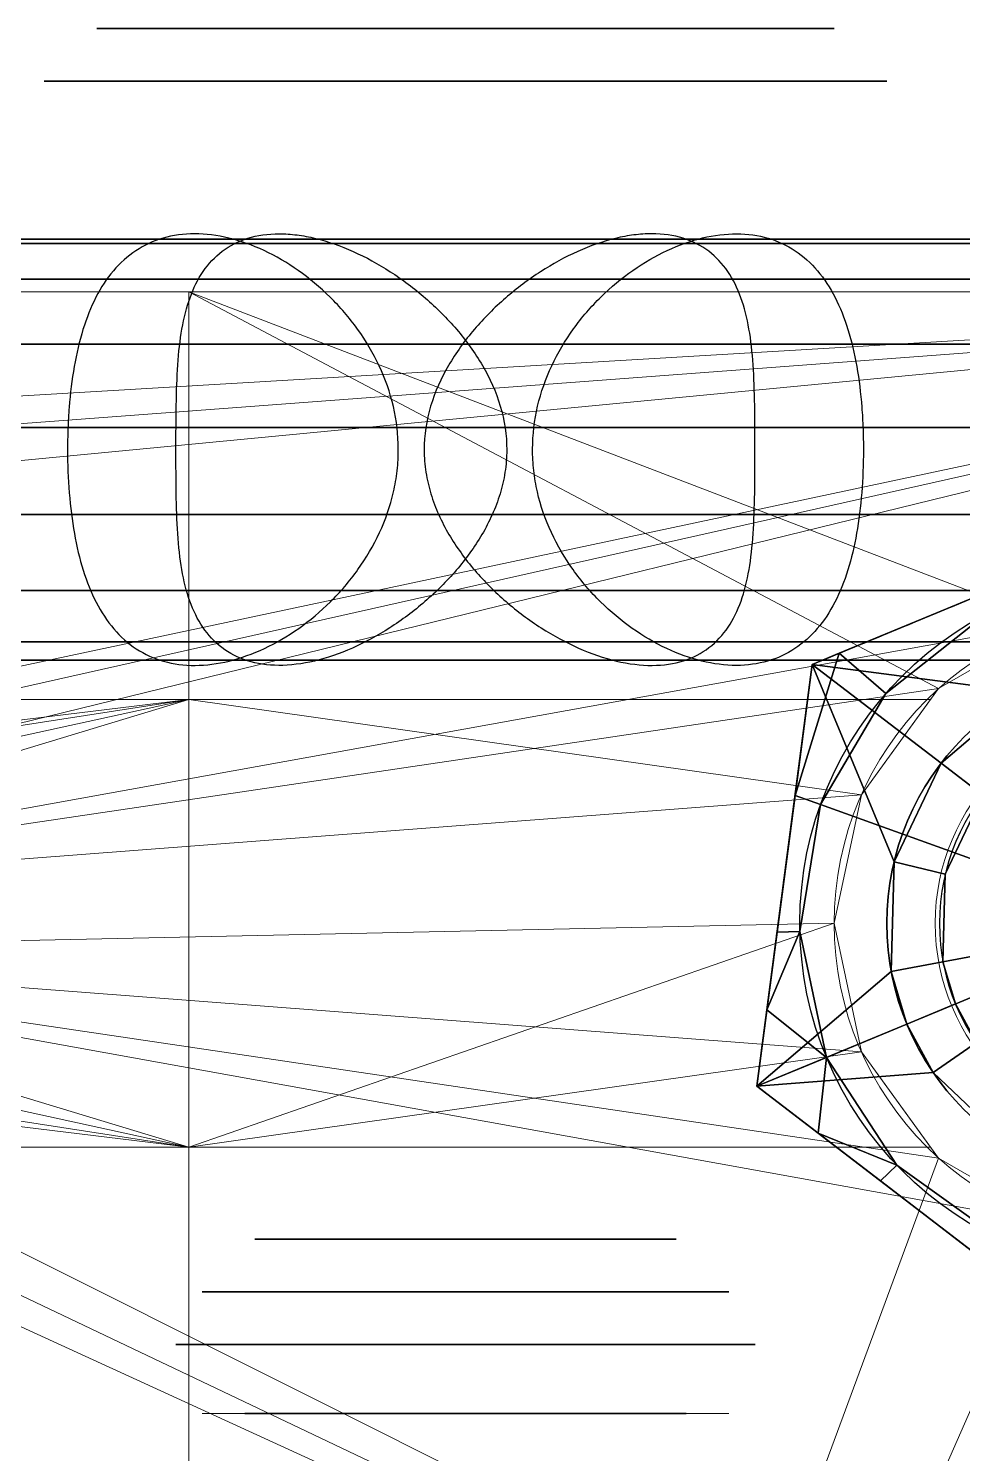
# Model space of a CAD drawing. Header units: millimetres. Extents: x -193 to 143, y -35 to 118.
# Drawn here: x 96.7 to 114.44, y 87.93 to 115 of the extents above; entities that cross this region are included whole.
import ezdxf
from ezdxf.lldxf.tags import DXFTag

# ---------------------------------------------------------------- set-up
doc = ezdxf.new("R2010")
doc.units = ezdxf.units.MM
doc.layers.add('1', color=7, linetype='Continuous', true_color=0xffffff)
tags = doc.linetypes.add('DASHED', pattern=[25.72, 12.86, -12.86]).pattern_tags.tags
tags[6:7] = [DXFTag(74, 4), DXFTag(75, 0), DXFTag(340, '0'), DXFTag(46, 0.0), DXFTag(50, 0.0), DXFTag(44, 0.0), DXFTag(45, 0.0)]
tags[4:5] = [DXFTag(74, 4), DXFTag(75, 0), DXFTag(340, '0'), DXFTag(46, 0.0), DXFTag(50, 0.0), DXFTag(44, 0.0), DXFTag(45, 0.0)]

# ---------------------------------------------------------------- blocks, each defined once
blk = doc.blocks.new('UG_SURFACE_001')
at = {"layer": '1', "color": 30, "linetype": 'Continuous', "lineweight": 18}
for points in [[(0, 109.999999, 12), (129.999995, 109.999999, 12), (99.749997, 109.999999), (64.999998, 109.999999)], [(12.62717, 103.96713, 12), (15, 103.196152, 12), (129.999995, 109.999999, 12), (0, 109.999999, 12)], [(129.999995, 109.999999, 12), (15, 103.196152, 12), (16.854102, 101.526715, 12)], [(16.854102, 101.526715, 12), (17.868886, 99.24747, 12), (129.999995, 109.999999, 12)], [(84.227458, 100.377642, 12), (85.261323, 100.486308, 12), (129.999995, 109.999999, 12), (17.868886, 99.24747, 12)], [(64.999998, 109.999999), (99.749997, 109.999999), (99.749997, 102.250002), (64.999998, 102.250002)], [(129.999995, 109.999999, 12), (85.261323, 100.486308, 12), (86.25, 100.165062, 12)], [(129.999995, 109.999999, 12), (86.25, 100.165062, 12), (87.022543, 99.469461, 12)], [(129.999995, 109.999999, 12), (87.022543, 99.469461, 12), (87.445371, 98.51978, 12), (116.145901, 103.706338, 12)], [(99.749997, 109.999999), (116.145901, 103.706338), (113.985218, 102.458872)], [(118.627168, 103.96713), (116.145901, 103.706338), (99.749997, 109.999999), (127.000004, 109.999999)], [(113.985218, 102.458872), (113.833465, 102.250002), (99.749997, 102.250002), (99.749997, 109.999999)], [(129.999995, 109.999999, 12), (127.000004, 109.999999), (99.749997, 109.999999)], [(113.985218, 102.458872, 12), (116.145901, 103.706338, 12), (87.445371, 98.51978, 12)], [(116.145901, 103.706338), (116.145901, 103.706338, 12), (113.985218, 102.458872, 12), (113.985218, 102.458872)], [(87.445371, 98.51978, 12), (112.518728, 100.44042, 12), (113.985218, 102.458872, 12)], [(113.985218, 102.458872, 12), (112.518728, 100.44042, 12), (112.518728, 100.44042), (113.833465, 102.250002)], [(113.833465, 102.250002), (113.985218, 102.458872), (113.985218, 102.458872, 12)], [(64.999998, 102.250002), (99.749997, 102.250002), (85.261323, 100.486308), (84.227458, 100.377642)], [(86.25, 100.165062), (85.261323, 100.486308), (99.749997, 102.250002)], [(87.022543, 99.469461), (86.25, 100.165062), (99.749997, 102.250002)], [(87.445371, 98.51978), (87.022543, 99.469461), (99.749997, 102.250002)], [(99.749997, 102.250002), (99.749997, 93.75), (87.445371, 97.480223), (87.445371, 98.51978)], [(99.749997, 102.250002), (113.833465, 102.250002), (112.518728, 100.44042)], [(112.518728, 100.44042), (112.000003, 97.999997), (99.749997, 93.75), (99.749997, 102.250002)], [(87.445371, 98.51978, 12), (87.445371, 97.480223, 12), (112.000003, 97.999997, 12), (112.518728, 100.44042, 12)], [(112.518728, 100.44042), (112.518728, 100.44042, 12), (112.000003, 97.999997, 12), (112.000003, 97.999997)], [(112.518728, 95.559582, 12), (112.000003, 97.999997, 12), (87.445371, 97.480223, 12)], [(99.749997, 93.75), (112.000003, 97.999997), (112.518728, 95.559582)], [(112.000003, 97.999997), (112.000003, 97.999997, 12), (112.518728, 95.559582, 12), (112.518728, 95.559582)], [(87.022543, 96.530534), (87.445371, 97.480223), (99.749997, 93.75)], [(116.145901, 92.293657, 12), (87.445371, 97.480223, 12), (87.022543, 96.530534, 12), (129.999995, 75.000003, 12)], [(87.445371, 97.480223, 12), (113.985218, 93.54113, 12), (112.518728, 95.559582, 12)], [(87.445371, 97.480223, 12), (116.145901, 92.293657, 12), (113.985218, 93.54113, 12)], [(99.749997, 93.75), (86.25, 95.834933), (87.022543, 96.530534)], [(87.022543, 96.530534, 12), (86.25, 95.834933, 12), (129.999995, 75.000003, 12)], [(85.261323, 95.513694, 12), (84.227458, 95.622361, 12), (0, 75.000003, 12), (129.999995, 75.000003, 12)], [(99.749997, 93.75), (64.999998, 93.75), (84.227458, 95.622361), (85.261323, 95.513694)], [(85.261323, 95.513694), (86.25, 95.834933), (99.749997, 93.75)], [(129.999995, 75.000003, 12), (86.25, 95.834933, 12), (85.261323, 95.513694, 12)], [(112.518728, 95.559582), (113.833465, 93.75), (99.749997, 93.75)], [(113.833465, 93.75), (112.518728, 95.559582), (112.518728, 95.559582, 12), (113.985218, 93.54113, 12)], [(64.999998, 93.75), (99.749997, 93.75), (99.749997, 55), (64.999998, 55)], [(99.749997, 55), (99.749997, 93.75), (113.833465, 93.75), (113.985218, 93.54113)], [(113.985218, 93.54113, 12), (113.985218, 93.54113), (113.833465, 93.75)], [(99.749997, 55), (113.985218, 93.54113), (116.145901, 92.293657)], [(113.985218, 93.54113), (113.985218, 93.54113, 12), (116.145901, 92.293657, 12), (116.145901, 92.293657)], [(116.145901, 92.293657), (118.627168, 92.032872), (127.000004, 55), (99.749997, 55)]]:
    blk.add_3dface(points, dxfattribs=at)
blk = doc.blocks.new('stoika_KR1_BODY')
at = {"layer": '1', "color": 30, "linetype": 'Continuous', "lineweight": 18}
for p, q in [((0, 110, 12), (130, 110, 12)), ((130, 110), (0, 110))]:
    blk.add_line(p, q, dxfattribs=at)
at = {"layer": '1', "color": 30, "linetype": 'Continuous', "lineweight": 18, "extrusion": (0, 0, -1)}
for centre in [(-118, 98, -12), (-118, 98)]:
    blk.add_circle(centre, 6, dxfattribs=at)
at = {"layer": '1', "color": 30, "linetype": 'Continuous', "lineweight": 18}
blk.add_blockref('UG_SURFACE_001', (0, 0), dxfattribs=at)
blk = doc.blocks.new('UG_SURFACE_006')
at = {"layer": '1', "color": 30, "linetype": 'Continuous', "lineweight": 18}
for points in [[(99.749997, 109.999999, 12), (64.999998, 109.999999, 12), (64.999998, 102.250002, 12), (99.749997, 102.250002, 12)], [(64.999998, 109.999999), (99.749997, 109.999999), (99.749997, 102.250002), (64.999998, 102.250002)], [(99.749997, 109.999999), (64.999998, 109.999999), (64.999998, 109.999999, 12), (99.749997, 109.999999, 12)], [(129.999995, 109.999999, 12), (99.749997, 109.999999, 12), (116.145901, 103.706338, 12), (118.627168, 103.96713, 12)], [(99.749997, 109.999999, 12), (99.749997, 102.250002, 12), (113.833465, 102.250002, 12), (113.985218, 102.458872, 12)], [(113.985218, 102.458872, 12), (116.145901, 103.706338, 12), (99.749997, 109.999999, 12)], [(99.749997, 109.999999), (116.145901, 103.706338), (113.985218, 102.458872)], [(118.627168, 103.96713), (116.145901, 103.706338), (99.749997, 109.999999), (127.000004, 109.999999)], [(113.985218, 102.458872), (113.833465, 102.250002), (99.749997, 102.250002), (99.749997, 109.999999)], [(127.000004, 109.999999), (99.749997, 109.999999), (99.749997, 109.999999, 12), (129.999995, 109.999999, 12)], [(116.145901, 103.706338), (116.145901, 103.706338, 12), (113.985218, 102.458872, 12), (113.985218, 102.458872)], [(113.833465, 102.250002), (113.985218, 102.458872), (113.985218, 102.458872, 12), (113.833465, 102.250002, 12)], [(84.227458, 100.377642, 12), (85.261323, 100.486308, 12), (99.749997, 102.250002, 12), (64.999998, 102.250002, 12)], [(64.999998, 102.250002), (99.749997, 102.250002), (85.261323, 100.486308), (84.227458, 100.377642)], [(99.749997, 102.250002, 12), (85.261323, 100.486308, 12), (86.25, 100.165062, 12)], [(86.25, 100.165062), (85.261323, 100.486308), (99.749997, 102.250002)], [(99.749997, 102.250002, 12), (86.25, 100.165062, 12), (87.022543, 99.469461, 12)], [(87.022543, 99.469461), (86.25, 100.165062), (99.749997, 102.250002)], [(87.022543, 99.469461, 12), (87.445371, 98.51978, 12), (99.749997, 102.250002, 12)], [(87.445371, 98.51978), (87.022543, 99.469461), (99.749997, 102.250002)], [(99.749997, 93.75, 12), (99.749997, 102.250002, 12), (87.445371, 98.51978, 12), (87.445371, 97.480223, 12)], [(99.749997, 102.250002), (99.749997, 93.75), (87.445371, 97.480223), (87.445371, 98.51978)], [(99.749997, 102.250002, 12), (99.749997, 93.75, 12), (112.000003, 97.999997, 12), (112.518728, 100.44042, 12)], [(112.518728, 100.44042, 12), (113.833465, 102.250002, 12), (99.749997, 102.250002, 12)], [(99.749997, 102.250002), (113.833465, 102.250002), (112.518728, 100.44042)], [(112.518728, 100.44042), (112.000003, 97.999997), (99.749997, 93.75), (99.749997, 102.250002)], [(113.833465, 102.250002, 12), (112.518728, 100.44042, 12), (112.518728, 100.44042), (113.833465, 102.250002)], [(112.518728, 100.44042), (112.518728, 100.44042, 12), (112.000003, 97.999997, 12), (112.000003, 97.999997)], [(112.518728, 95.559582, 12), (112.000003, 97.999997, 12), (99.749997, 93.75, 12)], [(99.749997, 93.75), (112.000003, 97.999997), (112.518728, 95.559582)], [(112.000003, 97.999997), (112.000003, 97.999997, 12), (112.518728, 95.559582, 12), (112.518728, 95.559582)], [(99.749997, 93.75, 12), (87.445371, 97.480223, 12), (87.022543, 96.530534, 12)], [(87.022543, 96.530534), (87.445371, 97.480223), (99.749997, 93.75)], [(87.022543, 96.530534, 12), (86.25, 95.834933, 12), (99.749997, 93.75, 12)], [(99.749997, 93.75), (86.25, 95.834933), (87.022543, 96.530534)], [(85.261323, 95.513694, 12), (84.227458, 95.622361, 12), (64.999998, 93.75, 12), (99.749997, 93.75, 12)], [(99.749997, 93.75), (64.999998, 93.75), (84.227458, 95.622361), (85.261323, 95.513694)], [(99.749997, 93.75, 12), (86.25, 95.834933, 12), (85.261323, 95.513694, 12)], [(85.261323, 95.513694), (86.25, 95.834933), (99.749997, 93.75)], [(99.749997, 93.75, 12), (113.833465, 93.75, 12), (112.518728, 95.559582, 12)], [(112.518728, 95.559582), (113.833465, 93.75), (99.749997, 93.75)], [(113.833465, 93.75), (112.518728, 95.559582), (112.518728, 95.559582, 12), (113.833465, 93.75, 12)], [(99.749997, 93.75, 12), (64.999998, 93.75, 12), (64.999998, 55, 12), (99.749997, 55, 12)], [(64.999998, 93.75), (99.749997, 93.75), (99.749997, 55), (64.999998, 55)], [(113.985218, 93.54113, 12), (113.833465, 93.75, 12), (99.749997, 93.75, 12), (99.749997, 55, 12)], [(99.749997, 55), (99.749997, 93.75), (113.833465, 93.75), (113.985218, 93.54113)], [(113.833465, 93.75, 12), (113.985218, 93.54113, 12), (113.985218, 93.54113), (113.833465, 93.75)], [(116.145901, 92.293657, 12), (113.985218, 93.54113, 12), (99.749997, 55, 12)], [(99.749997, 55), (113.985218, 93.54113), (116.145901, 92.293657)], [(113.985218, 93.54113), (113.985218, 93.54113, 12), (116.145901, 92.293657, 12), (116.145901, 92.293657)], [(99.749997, 55, 12), (129.999995, 55, 12), (118.627168, 92.032872, 12), (116.145901, 92.293657, 12)], [(116.145901, 92.293657), (118.627168, 92.032872), (127.000004, 55), (99.749997, 55)]]:
    blk.add_3dface(points, dxfattribs=at)
blk = doc.blocks.new('plohadka_pod_stoiku_KR1')
at = {"layer": '1', "color": 30, "linetype": 'Continuous', "lineweight": 18}
for p, q in [((130, 110), (0, 110)), ((0, 110, 12), (130, 110, 12))]:
    blk.add_line(p, q, dxfattribs=at)
at = {"layer": '1', "color": 30, "linetype": 'Continuous', "lineweight": 18, "extrusion": (0, 0, -1)}
for centre in [(-118, 98, -12), (-118, 98)]:
    blk.add_circle(centre, 6, dxfattribs=at)
at = {"layer": '1', "color": 30, "linetype": 'Continuous', "lineweight": 18}
blk.add_blockref('UG_SURFACE_006', (0, 0), dxfattribs=at)
blk = doc.blocks.new('UG_SURFACE_008')
at = {"layer": '1', "color": 161, "linetype": 'Continuous', "lineweight": 25}
for points in [[(-1.236068, 3.804226, 32.000002), (-2.676522, 2.972579, 32.000002), (-1.672826, 1.857862, 32.000002), (-0.772542, 2.377641, 32.000002)], [(-2.676522, 2.972579, -32.000002), (-2.676522, 2.972579, 32.000002), (-1.236068, 3.804226, 32.000002), (-1.236068, 3.804226, -32.000002)], [(-0.772542, 2.377641, -32.000002), (-1.672826, 1.857862, -32.000002), (-2.676522, 2.972579, -32.000002), (-1.236068, 3.804226, -32.000002)], [(-0.772542, 2.377641, 32.000002), (0.261321, 2.486305, 32.000002), (0.418114, 3.978088, 32.000002), (-1.236068, 3.804226, 32.000002)], [(-1.236068, 3.804226, -32.000002), (-1.236068, 3.804226, 32.000002), (0.418114, 3.978088, 32.000002), (0.418114, 3.978088, -32.000002)], [(-1.236068, 3.804226, -32.000002), (0.418114, 3.978088, -32.000002), (0.261321, 2.486305, -32.000002), (-0.772542, 2.377641, -32.000002)], [(2, 3.464102, 32.000002), (0.418114, 3.978088, 32.000002), (0.261321, 2.486305, 32.000002), (1.25, 2.165064, 32.000002)], [(1.25, 2.165064, -32.000002), (0.261321, 2.486305, -32.000002), (0.418114, 3.978088, -32.000002), (2, 3.464102, -32.000002)], [(0.418114, 3.978088, -32.000002), (0.418114, 3.978088, 32.000002), (2, 3.464102, 32.000002), (2, 3.464102, -32.000002)], [(1.25, 2.165064, 32.000002), (2.022543, 1.469463, 32.000002), (3.236068, 2.351141, 32.000002), (2, 3.464102, 32.000002)], [(2, 3.464102, -32.000002), (3.236068, 2.351141, -32.000002), (2.022543, 1.469463, -32.000002), (1.25, 2.165064, -32.000002)], [(2, 3.464102, -32.000002), (2, 3.464102, 32.000002), (3.236068, 2.351141, 32.000002), (3.236068, 2.351141, -32.000002)], [(-2.283864, 1.016842, 32.000002), (-1.672826, 1.857862, 32.000002), (-2.676522, 2.972579, 32.000002), (-3.654182, 1.626947, 32.000002)], [(-3.654182, 1.626947, -32.000002), (-3.654182, 1.626947, 32.000002), (-2.676522, 2.972579, 32.000002), (-2.676522, 2.972579, -32.000002)], [(-3.654182, 1.626947, -32.000002), (-2.676522, 2.972579, -32.000002), (-1.672826, 1.857862, -32.000002), (-2.283864, 1.016842, -32.000002)], [(1.25, 2.165064, 39.999999), (0.261321, 2.486305, 39.999999), (-0.772542, 2.377641, 39.999999), (0, 0, 39.999999)], [(-0.772542, 2.377641, 32.000002), (-0.772542, 2.377641, 39.999999), (0.261321, 2.486305, 39.999999), (0.261321, 2.486305, 32.000002)], [(-0.772542, 2.377641, -39.999999), (-0.772542, 2.377641, -32.000002), (0.261321, 2.486305, -32.000002), (0.261321, 2.486305, -39.999999)], [(-0.772542, 2.377641, -39.999999), (0.261321, 2.486305, -39.999999), (1.25, 2.165064, -39.999999), (0, 0, -39.999999)], [(0.261321, 2.486305, 32.000002), (0.261321, 2.486305, 39.999999), (1.25, 2.165064, 39.999999), (1.25, 2.165064, 32.000002)], [(0.261321, 2.486305, -39.999999), (0.261321, 2.486305, -32.000002), (1.25, 2.165064, -32.000002), (1.25, 2.165064, -39.999999)], [(-0.772542, 2.377641, 39.999999), (-1.672826, 1.857862, 39.999999), (-2.283864, 1.016842, 39.999999), (0, 0, 39.999999)], [(-2.283864, 1.016842, -39.999999), (-1.672826, 1.857862, -39.999999), (-0.772542, 2.377641, -39.999999), (0, 0, -39.999999)], [(-1.672826, 1.857862, 32.000002), (-1.672826, 1.857862, 39.999999), (-0.772542, 2.377641, 39.999999), (-0.772542, 2.377641, 32.000002)], [(-1.672826, 1.857862, -39.999999), (-1.672826, 1.857862, -32.000002), (-0.772542, 2.377641, -32.000002), (-0.772542, 2.377641, -39.999999)], [(3.91259, 0.831647, 32.000002), (3.236068, 2.351141, 32.000002), (2.022543, 1.469463, 32.000002), (2.445369, 0.519779, 32.000002)], [(2.445369, 0.519779, -32.000002), (2.022543, 1.469463, -32.000002), (3.236068, 2.351141, -32.000002), (3.91259, 0.831647, -32.000002)], [(3.236068, 2.351141, -32.000002), (3.236068, 2.351141, 32.000002), (3.91259, 0.831647, 32.000002), (3.91259, 0.831647, -32.000002)], [(0, 0, 39.999999), (2.445369, 0.519779, 39.999999), (2.022543, 1.469463, 39.999999), (1.25, 2.165064, 39.999999)], [(1.25, 2.165064, -39.999999), (2.022543, 1.469463, -39.999999), (2.445369, 0.519779, -39.999999), (0, 0, -39.999999)], [(1.25, 2.165064, 32.000002), (1.25, 2.165064, 39.999999), (2.022543, 1.469463, 39.999999), (2.022543, 1.469463, 32.000002)], [(1.25, 2.165064, -39.999999), (1.25, 2.165064, -32.000002), (2.022543, 1.469463, -32.000002), (2.022543, 1.469463, -39.999999)], [(-3.654182, 1.626947, 32.000002), (-4, 0, 32.000002), (-2.5, 0, 32.000002), (-2.283864, 1.016842, 32.000002)], [(-4, 0, -32.000002), (-4, 0, 32.000002), (-3.654182, 1.626947, 32.000002), (-3.654182, 1.626947, -32.000002)], [(-2.283864, 1.016842, -32.000002), (-2.5, 0, -32.000002), (-4, 0, -32.000002), (-3.654182, 1.626947, -32.000002)], [(-2.283864, 1.016842, 32.000002), (-2.283864, 1.016842, 39.999999), (-1.672826, 1.857862, 39.999999), (-1.672826, 1.857862, 32.000002)], [(-2.283864, 1.016842, -39.999999), (-2.283864, 1.016842, -32.000002), (-1.672826, 1.857862, -32.000002), (-1.672826, 1.857862, -39.999999)], [(2.022543, 1.469463, 32.000002), (2.022543, 1.469463, 39.999999), (2.445369, 0.519779, 39.999999), (2.445369, 0.519779, 32.000002)], [(2.022543, 1.469463, -39.999999), (2.022543, 1.469463, -32.000002), (2.445369, 0.519779, -32.000002), (2.445369, 0.519779, -39.999999)], [(-2.283864, 1.016842, 39.999999), (-2.5, 0, 39.999999), (-2.283864, -1.016842, 39.999999), (0, 0, 39.999999)], [(-2.5, 0, 32.000002), (-2.5, 0, 39.999999), (-2.283864, 1.016842, 39.999999), (-2.283864, 1.016842, 32.000002)], [(-2.5, 0, -39.999999), (-2.5, 0, -32.000002), (-2.283864, 1.016842, -32.000002), (-2.283864, 1.016842, -39.999999)], [(-2.283864, -1.016842, -39.999999), (-2.5, 0, -39.999999), (-2.283864, 1.016842, -39.999999), (0, 0, -39.999999)], [(2.445369, 0.519779, 32.000002), (2.5, 0, 32.000002), (4, 0, 32.000002), (3.91259, 0.831647, 32.000002)], [(2.5, 0, -32.000002), (2.445369, 0.519779, -32.000002), (3.91259, 0.831647, -32.000002), (4, 0, -32.000002)], [(4, 0, -32.000002), (3.91259, 0.831647, -32.000002), (3.91259, 0.831647, 32.000002), (4, 0, 32.000002)], [(2.445369, -0.519779, 39.999999), (2.5, 0, 39.999999), (2.445369, 0.519779, 39.999999), (0, 0, 39.999999)], [(2.445369, 0.519779, -39.999999), (2.5, 0, -39.999999), (2.445369, -0.519779, -39.999999), (0, 0, -39.999999)], [(2.5, 0, 32.000002), (2.445369, 0.519779, 32.000002), (2.445369, 0.519779, 39.999999), (2.5, 0, 39.999999)], [(2.5, 0, -39.999999), (2.445369, 0.519779, -39.999999), (2.445369, 0.519779, -32.000002), (2.5, 0, -32.000002)], [(-4, 0, 32.000002), (-3.654182, -1.626947, 32.000002), (-2.283864, -1.016842, 32.000002), (-2.5, 0, 32.000002)], [(-3.654182, -1.626947, -32.000002), (-3.654182, -1.626947, 32.000002), (-4, 0, 32.000002), (-4, 0, -32.000002)], [(-3.654182, -1.626947, -32.000002), (-4, 0, -32.000002), (-2.5, 0, -32.000002), (-2.283864, -1.016842, -32.000002)], [(-2.283864, -1.016842, 32.000002), (-2.283864, -1.016842, 39.999999), (-2.5, 0, 39.999999), (-2.5, 0, 32.000002)], [(-2.283864, -1.016842, -39.999999), (-2.283864, -1.016842, -32.000002), (-2.5, 0, -32.000002), (-2.5, 0, -39.999999)], [(-2.283864, -1.016842, 39.999999), (-1.672826, -1.857862, 39.999999), (-0.772542, -2.377641, 39.999999), (0, 0, 39.999999)], [(-0.772542, -2.377641, -39.999999), (-1.672826, -1.857862, -39.999999), (-2.283864, -1.016842, -39.999999), (0, 0, -39.999999)], [(-0.772542, -2.377641, 39.999999), (0.261321, -2.486305, 39.999999), (1.25, -2.165064, 39.999999), (0, 0, 39.999999)], [(1.25, -2.165064, -39.999999), (0.261321, -2.486305, -39.999999), (-0.772542, -2.377641, -39.999999), (0, 0, -39.999999)], [(1.25, -2.165064, 39.999999), (2.022543, -1.469463, 39.999999), (2.445369, -0.519779, 39.999999), (0, 0, 39.999999)], [(0, 0, -39.999999), (2.445369, -0.519779, -39.999999), (2.022543, -1.469463, -39.999999), (1.25, -2.165064, -39.999999)], [(2.5, 0, 39.999999), (2.445369, -0.519779, 39.999999), (2.445369, -0.519779, 32.000002), (2.5, 0, 32.000002)], [(3.91259, -0.831647, 32.000002), (4, 0, 32.000002), (2.5, 0, 32.000002), (2.445369, -0.519779, 32.000002)], [(4, 0, -32.000002), (3.91259, -0.831647, -32.000002), (2.445369, -0.519779, -32.000002), (2.5, 0, -32.000002)], [(2.5, 0, -32.000002), (2.445369, -0.519779, -32.000002), (2.445369, -0.519779, -39.999999), (2.5, 0, -39.999999)], [(4, 0, 32.000002), (3.91259, -0.831647, 32.000002), (3.91259, -0.831647, -32.000002), (4, 0, -32.000002)], [(2.445369, -0.519779, 32.000002), (2.445369, -0.519779, 39.999999), (2.022543, -1.469463, 39.999999), (2.022543, -1.469463, 32.000002)], [(2.445369, -0.519779, 32.000002), (2.022543, -1.469463, 32.000002), (3.236068, -2.351141, 32.000002), (3.91259, -0.831647, 32.000002)], [(3.91259, -0.831647, -32.000002), (3.236068, -2.351141, -32.000002), (2.022543, -1.469463, -32.000002), (2.445369, -0.519779, -32.000002)], [(2.445369, -0.519779, -39.999999), (2.445369, -0.519779, -32.000002), (2.022543, -1.469463, -32.000002), (2.022543, -1.469463, -39.999999)], [(-1.672826, -1.857862, 32.000002), (-2.283864, -1.016842, 32.000002), (-3.654182, -1.626947, 32.000002), (-2.676522, -2.972579, 32.000002)], [(-2.676522, -2.972579, -32.000002), (-3.654182, -1.626947, -32.000002), (-2.283864, -1.016842, -32.000002), (-1.672826, -1.857862, -32.000002)], [(-1.672826, -1.857862, 32.000002), (-1.672826, -1.857862, 39.999999), (-2.283864, -1.016842, 39.999999), (-2.283864, -1.016842, 32.000002)], [(-1.672826, -1.857862, -39.999999), (-1.672826, -1.857862, -32.000002), (-2.283864, -1.016842, -32.000002), (-2.283864, -1.016842, -39.999999)], [(3.91259, -0.831647, -32.000002), (3.91259, -0.831647, 32.000002), (3.236068, -2.351141, 32.000002), (3.236068, -2.351141, -32.000002)], [(2.022543, -1.469463, 32.000002), (2.022543, -1.469463, 39.999999), (1.25, -2.165064, 39.999999), (1.25, -2.165064, 32.000002)], [(2, -3.464102, 32.000002), (3.236068, -2.351141, 32.000002), (2.022543, -1.469463, 32.000002), (1.25, -2.165064, 32.000002)], [(1.25, -2.165064, -32.000002), (2.022543, -1.469463, -32.000002), (3.236068, -2.351141, -32.000002), (2, -3.464102, -32.000002)], [(2.022543, -1.469463, -39.999999), (2.022543, -1.469463, -32.000002), (1.25, -2.165064, -32.000002), (1.25, -2.165064, -39.999999)], [(-2.676522, -2.972579, -32.000002), (-2.676522, -2.972579, 32.000002), (-3.654182, -1.626947, 32.000002), (-3.654182, -1.626947, -32.000002)], [(-0.772542, -2.377641, 32.000002), (-1.672826, -1.857862, 32.000002), (-2.676522, -2.972579, 32.000002), (-1.236068, -3.804226, 32.000002)], [(-1.236068, -3.804226, -32.000002), (-2.676522, -2.972579, -32.000002), (-1.672826, -1.857862, -32.000002), (-0.772542, -2.377641, -32.000002)], [(-0.772542, -2.377641, 32.000002), (-0.772542, -2.377641, 39.999999), (-1.672826, -1.857862, 39.999999), (-1.672826, -1.857862, 32.000002)], [(-0.772542, -2.377641, -39.999999), (-0.772542, -2.377641, -32.000002), (-1.672826, -1.857862, -32.000002), (-1.672826, -1.857862, -39.999999)], [(1.25, -2.165064, 32.000002), (1.25, -2.165064, 39.999999), (0.261321, -2.486305, 39.999999), (0.261321, -2.486305, 32.000002)], [(1.25, -2.165064, 32.000002), (0.261321, -2.486305, 32.000002), (0.418114, -3.978088, 32.000002), (2, -3.464102, 32.000002)], [(2, -3.464102, -32.000002), (0.418114, -3.978088, -32.000002), (0.261321, -2.486305, -32.000002), (1.25, -2.165064, -32.000002)], [(1.25, -2.165064, -39.999999), (1.25, -2.165064, -32.000002), (0.261321, -2.486305, -32.000002), (0.261321, -2.486305, -39.999999)], [(-1.236068, -3.804226, 32.000002), (0.418114, -3.978088, 32.000002), (0.261321, -2.486305, 32.000002), (-0.772542, -2.377641, 32.000002)], [(-0.772542, -2.377641, -32.000002), (0.261321, -2.486305, -32.000002), (0.418114, -3.978088, -32.000002), (-1.236068, -3.804226, -32.000002)], [(0.261321, -2.486305, 32.000002), (0.261321, -2.486305, 39.999999), (-0.772542, -2.377641, 39.999999), (-0.772542, -2.377641, 32.000002)], [(0.261321, -2.486305, -39.999999), (0.261321, -2.486305, -32.000002), (-0.772542, -2.377641, -32.000002), (-0.772542, -2.377641, -39.999999)], [(3.236068, -2.351141, -32.000002), (3.236068, -2.351141, 32.000002), (2, -3.464102, 32.000002), (2, -3.464102, -32.000002)], [(-1.236068, -3.804226, -32.000002), (-1.236068, -3.804226, 32.000002), (-2.676522, -2.972579, 32.000002), (-2.676522, -2.972579, -32.000002)], [(2, -3.464102, -32.000002), (2, -3.464102, 32.000002), (0.418114, -3.978088, 32.000002), (0.418114, -3.978088, -32.000002)], [(0.418114, -3.978088, -32.000002), (0.418114, -3.978088, 32.000002), (-1.236068, -3.804226, 32.000002), (-1.236068, -3.804226, -32.000002)]]:
    blk.add_3dface(points, dxfattribs=at)
blk = doc.blocks.new('1060-0319_001_BODY')
at = {"layer": '1', "color": 161, "linetype": 'Continuous', "lineweight": 25}
for centre, radius in [((0, 0, -32), 4), ((0, 0, 32), 4), ((0, 0, 40), 2.5), ((0, 0, 32), 2.5), ((0, 0, -32), 2.5), ((0, 0, -40), 2.5)]:
    blk.add_circle(centre, radius, dxfattribs=at)
blk.add_blockref('UG_SURFACE_008', (0, 0), dxfattribs=at)
blk = doc.blocks.new('1059-0319_BODY')
at = {"layer": '1', "color": 4, "linetype": 'Continuous', "lineweight": 13}
blk.add_blockref('1060-0319_001_BODY', (0, 0), dxfattribs=at)
blk.add_blockref('1060-0319_001_BODY', (0, 0), dxfattribs=at)
blk.add_blockref('1060-0319_001_BODY', (0, 0), dxfattribs=at)
blk.add_blockref('1060-0319_001_BODY', (0, 0), dxfattribs=at)
blk = doc.blocks.new('3025-03')
at = {"layer": '1', "color": 15, "linetype": 'Continuous', "lineweight": 25, "extrusion": (0, 0, -1)}
for centre, radius in [((0, 0, -39), 8), ((0, 0, -15), 5.5), ((0, 0, -40), 5.5), ((0, 0, -13.688), 4.188)]:
    blk.add_circle(centre, radius, dxfattribs=at)
at = {"layer": '1', "color": 15, "linetype": 'Continuous', "lineweight": 25}
blk.add_circle((0, 0, 40), 7, dxfattribs=at)
at = {"layer": '1', "color": 4, "linetype": 'DASHED', "lineweight": 13}
blk.add_circle((0, 0, 13.688), 5, dxfattribs=at)
at = {"layer": '1', "color": 15, "linetype": 'Continuous', "lineweight": 25}
for points, knots in [([(-8, 0, 36.1), (-8, 0.276, 36.1), (-7.986, 0.546, 36.072), (-7.932, 1.077, 35.965), (-7.891, 1.34, 35.884), (-7.791, 1.835, 35.676), (-7.731, 2.068, 35.55), (-7.599, 2.51, 35.253), (-7.528, 2.715, 35.083), (-7.384, 3.086, 34.712), (-7.31, 3.255, 34.507), (-7.171, 3.551, 34.067), (-7.106, 3.676, 33.835), (-6.996, 3.882, 33.345), (-6.949, 3.964, 33.083), (-6.887, 4.072, 32.552), (-6.87, 4.099, 32.283), (-6.869, 4.1, 31.874), (-6.873, 4.094, 31.736), (-6.889, 4.067, 31.463), (-6.901, 4.047, 31.328), (-6.947, 3.967, 30.93), (-6.993, 3.888, 30.67), (-7.104, 3.681, 30.174), (-7.169, 3.555, 29.941), (-7.307, 3.261, 29.5), (-7.381, 3.091, 29.294), (-7.526, 2.721, 28.922), (-7.597, 2.518, 28.754), (-7.73, 2.075, 28.454), (-7.789, 1.841, 28.327), (-7.889, 1.35, 28.12), (-7.93, 1.09, 28.038), (-7.985, 0.555, 27.929), (-8, 0.285, 27.901), (-8, -0.26, 27.899), (-7.986, -0.537, 27.926), (-7.933, -1.07, 28.033), (-7.893, -1.328, 28.111), (-7.792, -1.829, 28.32), (-7.733, -2.063, 28.447), (-7.602, -2.503, 28.742), (-7.529, -2.711, 28.913), (-7.385, -3.083, 29.285), (-7.312, -3.25, 29.487), (-7.173, -3.547, 29.926), (-7.107, -3.675, 30.163), (-6.996, -3.881, 30.653), (-6.951, -3.961, 30.908), (-6.887, -4.071, 31.445), (-6.87, -4.099, 31.717), (-6.869, -4.1, 32.125), (-6.873, -4.094, 32.261), (-6.889, -4.067, 32.533), (-6.901, -4.047, 32.67), (-6.947, -3.967, 33.071), (-6.993, -3.888, 33.328), (-7.104, -3.681, 33.825), (-7.169, -3.554, 34.061), (-7.307, -3.26, 34.5), (-7.382, -3.091, 34.707), (-7.527, -2.718, 35.081), (-7.598, -2.515, 35.249), (-7.729, -2.076, 35.545), (-7.79, -1.837, 35.675), (-7.89, -1.344, 35.883), (-7.93, -1.087, 35.963), (-7.985, -0.553, 36.072), (-8, -0.276, 36.1), (-8, 0, 36.1)], [0, 0, 0, 0, 0.03125, 0.03125, 0.0625, 0.0625, 0.09375, 0.09375, 0.125, 0.125, 0.15625, 0.15625, 0.1875, 0.1875, 0.21875, 0.21875, 0.25, 0.25, 0.265625, 0.265625, 0.28125, 0.28125, 0.3125, 0.3125, 0.34375, 0.34375, 0.375, 0.375, 0.40625, 0.40625, 0.4375, 0.4375, 0.46875, 0.46875, 0.5, 0.5, 0.53125, 0.53125, 0.5625, 0.5625, 0.59375, 0.59375, 0.625, 0.625, 0.65625, 0.65625, 0.6875, 0.6875, 0.71875, 0.71875, 0.75, 0.75, 0.765625, 0.765625, 0.78125, 0.78125, 0.8125, 0.8125, 0.84375, 0.84375, 0.875, 0.875, 0.90625, 0.90625, 0.9375, 0.9375, 0.96875, 0.96875, 1, 1, 1, 1]), ([(-5.5, 0, 36.1), (-5.5, -0.284, 36.1), (-5.478, -0.561, 36.071), (-5.395, -1.103, 35.958), (-5.333, -1.37, 35.874), (-5.181, -1.865, 35.661), (-5.089, -2.099, 35.532), (-4.887, -2.534, 35.234), (-4.778, -2.732, 35.068), (-4.552, -3.094, 34.703), (-4.435, -3.258, 34.502), (-4.21, -3.544, 34.077), (-4.101, -3.667, 33.852), (-3.906, -3.874, 33.367), (-3.821, -3.957, 33.108), (-3.701, -4.069, 32.571), (-3.667, -4.1, 32.287), (-3.666, -4.1, 31.867), (-3.674, -4.093, 31.728), (-3.705, -4.065, 31.45), (-3.728, -4.044, 31.31), (-3.817, -3.961, 30.905), (-3.901, -3.879, 30.647), (-4.096, -3.673, 30.159), (-4.205, -3.55, 29.932), (-4.43, -3.265, 29.506), (-4.548, -3.101, 29.305), (-4.774, -2.74, 28.939), (-4.883, -2.543, 28.773), (-5.084, -2.113, 28.476), (-5.177, -1.876, 28.345), (-5.33, -1.381, 28.13), (-5.392, -1.12, 28.046), (-5.477, -0.571, 27.93), (-5.499, -0.294, 27.901), (-5.501, 0.266, 27.899), (-5.479, 0.551, 27.928), (-5.397, 1.095, 28.039), (-5.336, 1.36, 28.123), (-5.183, 1.859, 28.336), (-5.092, 2.092, 28.464), (-4.89, 2.528, 28.762), (-4.78, 2.729, 28.929), (-4.555, 3.091, 29.294), (-4.437, 3.255, 29.494), (-4.211, 3.543, 29.921), (-4.102, 3.667, 30.147), (-3.956, 3.821, 30.508), (-3.911, 3.868, 30.633), (-3.828, 3.949, 30.89), (-3.792, 3.984, 31.024), (-3.731, 4.041, 31.293), (-3.708, 4.063, 31.43), (-3.675, 4.092, 31.708), (-3.666, 4.1, 31.851), (-3.666, 4.1, 32.276), (-3.698, 4.072, 32.553), (-3.818, 3.96, 33.099), (-3.902, 3.879, 33.355), (-4.096, 3.673, 33.841), (-4.207, 3.547, 34.072), (-4.433, 3.261, 34.499), (-4.549, 3.099, 34.696), (-4.775, 2.738, 35.063), (-4.886, 2.536, 35.232), (-5.086, 2.106, 35.528), (-5.177, 1.875, 35.656), (-5.331, 1.379, 35.871), (-5.393, 1.112, 35.956), (-5.456, 0.704, 36.041), (-5.473, 0.566, 36.063), (-5.494, 0.285, 36.092), (-5.5, 0.142, 36.1), (-5.5, 0, 36.1)], [0, 0, 0, 0, 0.03125, 0.03125, 0.0625, 0.0625, 0.09375, 0.09375, 0.125, 0.125, 0.15625, 0.15625, 0.1875, 0.1875, 0.21875, 0.21875, 0.25, 0.25, 0.265625, 0.265625, 0.28125, 0.28125, 0.3125, 0.3125, 0.34375, 0.34375, 0.375, 0.375, 0.40625, 0.40625, 0.4375, 0.4375, 0.46875, 0.46875, 0.5, 0.5, 0.53125, 0.53125, 0.5625, 0.5625, 0.59375, 0.59375, 0.625, 0.625, 0.65625, 0.65625, 0.6875, 0.6875, 0.703125, 0.703125, 0.71875, 0.71875, 0.734375, 0.734375, 0.75, 0.75, 0.78125, 0.78125, 0.8125, 0.8125, 0.84375, 0.84375, 0.875, 0.875, 0.90625, 0.90625, 0.9375, 0.9375, 0.96875, 0.96875, 0.984375, 0.984375, 1, 1, 1, 1]), ([(5.5, 0, 36.1), (5.5, 0.284, 36.1), (5.478, 0.561, 36.071), (5.395, 1.103, 35.958), (5.333, 1.37, 35.874), (5.181, 1.865, 35.661), (5.089, 2.099, 35.532), (4.887, 2.534, 35.234), (4.778, 2.732, 35.068), (4.552, 3.094, 34.703), (4.435, 3.258, 34.502), (4.21, 3.544, 34.077), (4.101, 3.667, 33.852), (3.906, 3.874, 33.367), (3.821, 3.957, 33.108), (3.701, 4.069, 32.571), (3.667, 4.1, 32.287), (3.666, 4.1, 31.867), (3.674, 4.093, 31.728), (3.705, 4.065, 31.45), (3.728, 4.044, 31.31), (3.817, 3.961, 30.905), (3.901, 3.879, 30.647), (4.096, 3.673, 30.159), (4.205, 3.55, 29.932), (4.43, 3.265, 29.506), (4.548, 3.101, 29.305), (4.774, 2.74, 28.939), (4.883, 2.543, 28.773), (5.084, 2.113, 28.476), (5.177, 1.876, 28.345), (5.33, 1.381, 28.13), (5.392, 1.12, 28.046), (5.477, 0.571, 27.93), (5.499, 0.294, 27.901), (5.501, -0.266, 27.899), (5.479, -0.551, 27.928), (5.397, -1.095, 28.039), (5.336, -1.36, 28.123), (5.183, -1.859, 28.336), (5.092, -2.092, 28.464), (4.89, -2.528, 28.762), (4.78, -2.729, 28.929), (4.555, -3.091, 29.294), (4.437, -3.255, 29.494), (4.211, -3.543, 29.921), (4.102, -3.667, 30.147), (3.956, -3.821, 30.508), (3.911, -3.868, 30.633), (3.828, -3.949, 30.89), (3.792, -3.984, 31.024), (3.731, -4.041, 31.293), (3.708, -4.063, 31.43), (3.675, -4.092, 31.708), (3.666, -4.1, 31.851), (3.666, -4.1, 32.276), (3.698, -4.072, 32.553), (3.818, -3.96, 33.099), (3.902, -3.879, 33.355), (4.096, -3.673, 33.841), (4.207, -3.547, 34.072), (4.433, -3.261, 34.499), (4.549, -3.099, 34.696), (4.775, -2.738, 35.063), (4.886, -2.536, 35.232), (5.086, -2.106, 35.528), (5.177, -1.875, 35.656), (5.331, -1.379, 35.871), (5.393, -1.112, 35.956), (5.456, -0.704, 36.041), (5.473, -0.566, 36.063), (5.494, -0.285, 36.092), (5.5, -0.142, 36.1), (5.5, 0, 36.1)], [0, 0, 0, 0, 0.03125, 0.03125, 0.0625, 0.0625, 0.09375, 0.09375, 0.125, 0.125, 0.15625, 0.15625, 0.1875, 0.1875, 0.21875, 0.21875, 0.25, 0.25, 0.265625, 0.265625, 0.28125, 0.28125, 0.3125, 0.3125, 0.34375, 0.34375, 0.375, 0.375, 0.40625, 0.40625, 0.4375, 0.4375, 0.46875, 0.46875, 0.5, 0.5, 0.53125, 0.53125, 0.5625, 0.5625, 0.59375, 0.59375, 0.625, 0.625, 0.65625, 0.65625, 0.6875, 0.6875, 0.703125, 0.703125, 0.71875, 0.71875, 0.734375, 0.734375, 0.75, 0.75, 0.78125, 0.78125, 0.8125, 0.8125, 0.84375, 0.84375, 0.875, 0.875, 0.90625, 0.90625, 0.9375, 0.9375, 0.96875, 0.96875, 0.984375, 0.984375, 1, 1, 1, 1]), ([(8, 0, 27.9), (8, 0.276, 27.9), (7.986, 0.546, 27.928), (7.932, 1.077, 28.035), (7.891, 1.34, 28.116), (7.791, 1.835, 28.324), (7.731, 2.068, 28.45), (7.599, 2.51, 28.747), (7.528, 2.715, 28.917), (7.384, 3.086, 29.288), (7.31, 3.255, 29.493), (7.171, 3.551, 29.933), (7.106, 3.676, 30.165), (6.996, 3.882, 30.655), (6.949, 3.964, 30.917), (6.887, 4.072, 31.448), (6.87, 4.099, 31.717), (6.869, 4.1, 32.126), (6.873, 4.094, 32.264), (6.889, 4.067, 32.537), (6.901, 4.047, 32.672), (6.947, 3.967, 33.07), (6.993, 3.888, 33.33), (7.104, 3.681, 33.826), (7.169, 3.555, 34.059), (7.307, 3.261, 34.5), (7.381, 3.091, 34.706), (7.526, 2.721, 35.078), (7.597, 2.518, 35.246), (7.73, 2.075, 35.546), (7.789, 1.841, 35.673), (7.889, 1.35, 35.88), (7.93, 1.09, 35.962), (7.985, 0.555, 36.071), (8, 0.285, 36.099), (8, -0.26, 36.101), (7.986, -0.537, 36.074), (7.933, -1.07, 35.967), (7.893, -1.328, 35.889), (7.792, -1.829, 35.68), (7.733, -2.063, 35.553), (7.602, -2.503, 35.258), (7.529, -2.711, 35.087), (7.385, -3.083, 34.715), (7.312, -3.25, 34.513), (7.173, -3.547, 34.074), (7.107, -3.675, 33.837), (6.996, -3.881, 33.347), (6.951, -3.961, 33.092), (6.887, -4.071, 32.555), (6.87, -4.099, 32.283), (6.869, -4.1, 31.875), (6.873, -4.094, 31.739), (6.889, -4.067, 31.467), (6.901, -4.047, 31.33), (6.947, -3.967, 30.929), (6.993, -3.888, 30.672), (7.104, -3.681, 30.175), (7.169, -3.554, 29.939), (7.307, -3.26, 29.5), (7.382, -3.091, 29.293), (7.527, -2.718, 28.919), (7.598, -2.515, 28.751), (7.729, -2.076, 28.455), (7.79, -1.837, 28.325), (7.89, -1.344, 28.117), (7.93, -1.087, 28.037), (7.985, -0.553, 27.928), (8, -0.276, 27.9), (8, 0, 27.9)], [0, 0, 0, 0, 0.03125, 0.03125, 0.0625, 0.0625, 0.09375, 0.09375, 0.125, 0.125, 0.15625, 0.15625, 0.1875, 0.1875, 0.21875, 0.21875, 0.25, 0.25, 0.265625, 0.265625, 0.28125, 0.28125, 0.3125, 0.3125, 0.34375, 0.34375, 0.375, 0.375, 0.40625, 0.40625, 0.4375, 0.4375, 0.46875, 0.46875, 0.5, 0.5, 0.53125, 0.53125, 0.5625, 0.5625, 0.59375, 0.59375, 0.625, 0.625, 0.65625, 0.65625, 0.6875, 0.6875, 0.71875, 0.71875, 0.75, 0.75, 0.765625, 0.765625, 0.78125, 0.78125, 0.8125, 0.8125, 0.84375, 0.84375, 0.875, 0.875, 0.90625, 0.90625, 0.9375, 0.9375, 0.96875, 0.96875, 1, 1, 1, 1])]:
    blk.add_open_spline(points, degree=3, knots=knots, dxfattribs=at)
at = {"layer": '1', "color": 11, "linetype": 'Continuous', "lineweight": 13, "extrusion": (-1, 0, 0), "rotation": 90}
blk.add_blockref('1059-0319_BODY', (0, 32), dxfattribs=at)
blk = doc.blocks.new('3048-03_d12x047_BODY')
at = {"layer": '1', "color": 21, "linetype": 'Continuous', "lineweight": 25, "extrusion": (0, 0, -1)}
blk.add_circle((0, 0, -56), 5, dxfattribs=at)
at = {"layer": '1', "color": 4, "linetype": 'DASHED', "lineweight": 13}
blk.add_circle((0, 0, 56), 4.08, dxfattribs=at)
at = {"layer": '1', "color": 21, "linetype": 'Continuous', "lineweight": 25}
blk.add_circle((0, 0, 57), 4, dxfattribs=at)
blk = doc.blocks.new('UG_SURFACE_014')
at = {"layer": '1', "color": 251, "linetype": 'Continuous', "lineweight": 25}
for points in [[(-4.567727, 2.033683), (-3.345653, 3.715724), (-4.041452, 7), (-8.082904, 0)], [(-5.954344, 3.686774, -5.79601), (-7.29553, 1.363771, -5.554342), (-8.082904, 0), (-4.041452, 7)], [(-4.041452, 7), (-4.580755, 6.0659, -5.450816), (-5.954344, 3.686774, -5.79601)], [(-4.041452, 7), (-4.041452, 7, -5.172713), (-4.580755, 6.0659, -5.450816)], [(-1.819859, 6.39614, -6), (-4.580755, 6.0659, -5.450816), (-4.041452, 7, -5.172713)], [(-4.041452, 7), (-3.345653, 3.715724), (-1.545085, 4.755283)], [(-1.545085, 4.755283), (0.522642, 4.97261), (4.041452, 7), (-4.041452, 7)], [(0.648646, 7, -5.780614), (-1.991672, 7, -5.637524), (-4.041452, 7), (4.041452, 7)], [(-1.991672, 7, -5.637524), (-4.041452, 7, -5.172713), (-4.041452, 7)], [(-4.041452, 7, -5.172713), (-1.991672, 7, -5.637524), (-1.819859, 6.39614, -6)], [(0.648646, 7, -5.780614), (0.613585, 6.621632, -6), (-1.819859, 6.39614, -6), (-1.991672, 7, -5.637524)], [(4.041452, 7), (0.522642, 4.97261), (2.5, 4.330127)], [(3.485586, 7, -5.324614), (2.96416, 5.952836, -6), (0.613585, 6.621632, -6), (0.648646, 7, -5.780614)], [(4.041452, 7), (3.485586, 7, -5.324614), (0.648646, 7, -5.780614)], [(2.5, 4.330127), (4.045085, 2.938926), (4.041452, 7)], [(5.295666, 4.827637, -5.702144), (4.914409, 4.480076, -6), (2.96416, 5.952836, -6), (3.485586, 7, -5.324614)], [(4.041452, 7), (4.041452, 7, -5.172713), (3.485586, 7, -5.324614)], [(3.485586, 7, -5.324614), (4.041452, 7, -5.172713), (5.295666, 4.827637, -5.702144)], [(8.082904, 0), (4.041452, 7), (4.045085, 2.938926), (4.890738, 1.039558)], [(4.041452, 7), (8.082904, 0), (6.605478, 2.558976, -5.749526), (5.295666, 4.827637, -5.702144)], [(5.295666, 4.827637, -5.702144), (4.041452, 7, -5.172713), (4.041452, 7)], [(-4.00752, 5.306814, -6), (-1.819859, 6.39614, -6), (0.613585, 6.621632, -6), (0, 0, -6)], [(0.613585, 6.621632, -6), (2.96416, 5.952836, -6), (4.914409, 4.480076, -6), (0, 0, -6)], [(-1.819859, 6.39614, -6), (-4.00752, 5.306814, -6), (-4.580755, 6.0659, -5.450816)], [(-4.580755, 6.0659, -5.450816), (-4.00752, 5.306814, -6), (-5.653944, 3.500774, -6), (-5.954344, 3.686774, -5.79601)], [(0, 0, -6), (-6.536771, 1.221934, -6), (-5.653944, 3.500774, -6), (-4.00752, 5.306814, -6)], [(0.522642, 4.97261, 39.000001), (-1.545085, 4.755283, 39.000001), (-1.236068, 3.804226, 39.999999), (0.418114, 3.978088, 39.999999)], [(-1.545085, 4.755283), (-1.545085, 4.755283, 39.000001), (0.522642, 4.97261, 39.000001), (0.522642, 4.97261)], [(2.5, 4.330127, 39.000001), (0.522642, 4.97261, 39.000001), (0.418114, 3.978088, 39.999999), (2, 3.464102, 39.999999)], [(0.522642, 4.97261), (0.522642, 4.97261, 39.000001), (2.5, 4.330127, 39.000001), (2.5, 4.330127)], [(-1.545085, 4.755283, 39.000001), (-3.345653, 3.715724, 39.000001), (-2.676522, 2.972579, 39.999999), (-1.236068, 3.804226, 39.999999)], [(-3.345653, 3.715724), (-3.345653, 3.715724, 39.000001), (-1.545085, 4.755283, 39.000001), (-1.545085, 4.755283)], [(6.605478, 2.558976, -5.749526), (6.20094, 2.402257, -6), (4.914409, 4.480076, -6), (5.295666, 4.827637, -5.702144)], [(4.914409, 4.480076, -6), (6.20094, 2.402257, -6), (6.65, 0, -6), (0, 0, -6)], [(4.045085, 2.938926, 39.000001), (2.5, 4.330127, 39.000001), (2, 3.464102, 39.999999), (3.236068, 2.351141, 39.999999)], [(2.5, 4.330127), (2.5, 4.330127, 39.000001), (4.045085, 2.938926, 39.000001), (4.045085, 2.938926)], [(-1.236068, 3.804226, 39.999999), (-2.676522, 2.972579, 39.999999), (-3.654182, 1.626947, 39.999999), (0, 0, 39.999999)], [(2, 3.464102, 39.999999), (0.418114, 3.978088, 39.999999), (-1.236068, 3.804226, 39.999999), (0, 0, 39.999999)], [(-5.954344, 3.686774, -5.79601), (-5.653944, 3.500774, -6), (-6.536771, 1.221934, -6), (-7.29553, 1.363771, -5.554342)], [(-3.345653, 3.715724, 39.000001), (-4.567727, 2.033683, 39.000001), (-3.654182, 1.626947, 39.999999), (-2.676522, 2.972579, 39.999999)], [(-4.567727, 2.033683), (-4.567727, 2.033683, 39.000001), (-3.345653, 3.715724, 39.000001), (-3.345653, 3.715724)], [(0, 0, 39.999999), (3.91259, 0.831647, 39.999999), (3.236068, 2.351141, 39.999999), (2, 3.464102, 39.999999)], [(4.890738, 1.039558, 39.000001), (4.045085, 2.938926, 39.000001), (3.236068, 2.351141, 39.999999), (3.91259, 0.831647, 39.999999)], [(4.045085, 2.938926), (4.045085, 2.938926, 39.000001), (4.890738, 1.039558, 39.000001), (4.890738, 1.039558)], [(6.20094, 2.402257, -6), (6.605478, 2.558976, -5.749526), (7.349374, 1.270511, -5.533279)], [(8.082904, 0), (7.349374, 1.270511, -5.533279), (6.605478, 2.558976, -5.749526)], [(7.349374, 1.270511, -5.533279), (6.65, 0, -6), (6.20094, 2.402257, -6)], [(-8.082904, 0), (-5, 0), (-4.567727, 2.033683)], [(-4.567727, 2.033683, 39.000001), (-5, 0, 39.000001), (-4, 0, 39.999999), (-3.654182, 1.626947, 39.999999)], [(-5, 0), (-5, 0, 39.000001), (-4.567727, 2.033683, 39.000001), (-4.567727, 2.033683)], [(-3.654182, 1.626947, 39.999999), (-4, 0, 39.999999), (-3.654182, -1.626947, 39.999999), (0, 0, 39.999999)], [(-7.29553, 1.363771, -5.554342), (-8.082904, 0, -5.172713), (-8.082904, 0)], [(-8.082904, 0, -5.172713), (-7.29553, 1.363771, -5.554342), (-6.536771, 1.221934, -6), (-6.65, 0, -6)], [(-6.536771, -1.221934, -6), (-6.65, 0, -6), (-6.536771, 1.221934, -6), (0, 0, -6)], [(7.349374, 1.270511, -5.533279), (8.082904, 0, -5.172713), (6.65, 0, -6)], [(8.082904, 0), (8.082904, 0, -5.172713), (7.349374, 1.270511, -5.533279)], [(3.91259, -0.831647, 39.999999), (4, 0, 39.999999), (3.91259, 0.831647, 39.999999), (0, 0, 39.999999)], [(5, 0, 39.000001), (4.890738, 1.039558, 39.000001), (3.91259, 0.831647, 39.999999), (4, 0, 39.999999)], [(5, 0), (4.890738, 1.039558), (4.890738, 1.039558, 39.000001), (5, 0, 39.000001)], [(4.890738, 1.039558), (5, 0), (8.082904, 0)], [(-8.082904, 0), (-4.567727, -2.033683), (-5, 0)], [(-3.345653, -3.715724), (-4.567727, -2.033683), (-8.082904, 0), (-4.041452, -7)], [(-4.041452, -7), (-8.082904, 0), (-7.29553, -1.363771, -5.554342), (-5.954344, -3.686774, -5.79601)], [(-8.082904, 0), (-8.082904, 0, -5.172713), (-7.29553, -1.363771, -5.554342)], [(-6.65, 0, -6), (-6.536771, -1.221934, -6), (-7.29553, -1.363771, -5.554342), (-8.082904, 0, -5.172713)], [(-4.00752, -5.306814, -6), (-5.653944, -3.500774, -6), (-6.536771, -1.221934, -6), (0, 0, -6)], [(-5, 0, 39.000001), (-4.567727, -2.033683, 39.000001), (-3.654182, -1.626947, 39.999999), (-4, 0, 39.999999)], [(-4.567727, -2.033683), (-4.567727, -2.033683, 39.000001), (-5, 0, 39.000001), (-5, 0)], [(0.613585, -6.621632, -6), (-1.819859, -6.39614, -6), (-4.00752, -5.306814, -6), (0, 0, -6)], [(-3.654182, -1.626947, 39.999999), (-2.676522, -2.972579, 39.999999), (-1.236068, -3.804226, 39.999999), (0, 0, 39.999999)], [(-1.236068, -3.804226, 39.999999), (0.418114, -3.978088, 39.999999), (2, -3.464102, 39.999999), (0, 0, 39.999999)], [(2, -3.464102, 39.999999), (3.236068, -2.351141, 39.999999), (3.91259, -0.831647, 39.999999), (0, 0, 39.999999)], [(6.65, 0, -6), (6.20094, -2.402257, -6), (4.914409, -4.480076, -6), (0, 0, -6)], [(4.914409, -4.480076, -6), (2.96416, -5.952836, -6), (0.613585, -6.621632, -6), (0, 0, -6)], [(4, 0, 39.999999), (3.91259, -0.831647, 39.999999), (4.890738, -1.039558, 39.000001), (5, 0, 39.000001)], [(4.890738, -1.039558), (4.045085, -2.938926), (4.041452, -7), (8.082904, 0)], [(5.295666, -4.827637, -5.702144), (6.605478, -2.558976, -5.749526), (8.082904, 0), (4.041452, -7)], [(5, 0, 39.000001), (4.890738, -1.039558, 39.000001), (4.890738, -1.039558), (5, 0)], [(8.082904, 0), (5, 0), (4.890738, -1.039558)], [(6.20094, -2.402257, -6), (6.65, 0, -6), (7.350142, -1.26918, -5.532973)], [(6.605478, -2.558976, -5.749526), (7.350142, -1.26918, -5.532973), (8.082904, 0)], [(6.65, 0, -6), (8.082904, 0, -5.172713), (7.350142, -1.26918, -5.532973)], [(7.350142, -1.26918, -5.532973), (8.082904, 0, -5.172713), (8.082904, 0)], [(4.045085, -2.938926, 39.000001), (4.890738, -1.039558, 39.000001), (3.91259, -0.831647, 39.999999), (3.236068, -2.351141, 39.999999)], [(4.890738, -1.039558), (4.890738, -1.039558, 39.000001), (4.045085, -2.938926, 39.000001), (4.045085, -2.938926)], [(-7.29553, -1.363771, -5.554342), (-6.536771, -1.221934, -6), (-5.653944, -3.500774, -6), (-5.954344, -3.686774, -5.79601)], [(7.350142, -1.26918, -5.532973), (6.605478, -2.558976, -5.749526), (6.20094, -2.402257, -6)], [(-4.567727, -2.033683, 39.000001), (-3.345653, -3.715724, 39.000001), (-2.676522, -2.972579, 39.999999), (-3.654182, -1.626947, 39.999999)], [(-3.345653, -3.715724), (-3.345653, -3.715724, 39.000001), (-4.567727, -2.033683, 39.000001), (-4.567727, -2.033683)], [(2.5, -4.330127, 39.000001), (4.045085, -2.938926, 39.000001), (3.236068, -2.351141, 39.999999), (2, -3.464102, 39.999999)], [(5.295666, -4.827637, -5.702144), (4.914409, -4.480076, -6), (6.20094, -2.402257, -6), (6.605478, -2.558976, -5.749526)], [(-3.345653, -3.715724, 39.000001), (-1.545085, -4.755283, 39.000001), (-1.236068, -3.804226, 39.999999), (-2.676522, -2.972579, 39.999999)], [(4.045085, -2.938926), (4.045085, -2.938926, 39.000001), (2.5, -4.330127, 39.000001), (2.5, -4.330127)], [(4.041452, -7), (4.045085, -2.938926), (2.5, -4.330127)], [(-5.954344, -3.686774, -5.79601), (-5.653944, -3.500774, -6), (-4.00752, -5.306814, -6), (-4.580755, -6.0659, -5.450816)], [(0.522642, -4.97261, 39.000001), (2.5, -4.330127, 39.000001), (2, -3.464102, 39.999999), (0.418114, -3.978088, 39.999999)], [(-5.954344, -3.686774, -5.79601), (-4.580755, -6.0659, -5.450816), (-4.041452, -7)], [(-4.041452, -7), (-1.545085, -4.755283), (-3.345653, -3.715724)], [(-1.545085, -4.755283), (-1.545085, -4.755283, 39.000001), (-3.345653, -3.715724, 39.000001), (-3.345653, -3.715724)], [(-1.545085, -4.755283, 39.000001), (0.522642, -4.97261, 39.000001), (0.418114, -3.978088, 39.999999), (-1.236068, -3.804226, 39.999999)], [(2.5, -4.330127), (2.5, -4.330127, 39.000001), (0.522642, -4.97261, 39.000001), (0.522642, -4.97261)], [(2.5, -4.330127), (0.522642, -4.97261), (4.041452, -7)], [(3.485586, -7, -5.324614), (2.96416, -5.952836, -6), (4.914409, -4.480076, -6), (5.295666, -4.827637, -5.702144)], [(-4.041452, -7), (4.041452, -7), (0.522642, -4.97261), (-1.545085, -4.755283)], [(0.522642, -4.97261), (0.522642, -4.97261, 39.000001), (-1.545085, -4.755283, 39.000001), (-1.545085, -4.755283)], [(5.295666, -4.827637, -5.702144), (4.041452, -7, -5.172713), (3.485586, -7, -5.324614)], [(4.041452, -7), (4.041452, -7, -5.172713), (5.295666, -4.827637, -5.702144)], [(-4.580755, -6.0659, -5.450816), (-4.00752, -5.306814, -6), (-1.819859, -6.39614, -6)], [(0.648646, -7, -5.780614), (0.613585, -6.621632, -6), (2.96416, -5.952836, -6), (3.485586, -7, -5.324614)], [(-4.580755, -6.0659, -5.450816), (-4.041452, -7, -5.172713), (-4.041452, -7)], [(-4.041452, -7, -5.172713), (-4.580755, -6.0659, -5.450816), (-1.819859, -6.39614, -6)], [(-1.819859, -6.39614, -6), (-1.991672, -7, -5.637524), (-4.041452, -7, -5.172713)], [(-1.991672, -7, -5.637524), (-1.819859, -6.39614, -6), (0.613585, -6.621632, -6), (0.648646, -7, -5.780614)], [(4.041452, -7), (-4.041452, -7), (-1.991672, -7, -5.637524), (0.648646, -7, -5.780614)], [(-4.041452, -7), (-4.041452, -7, -5.172713), (-1.991672, -7, -5.637524)], [(0.648646, -7, -5.780614), (3.485586, -7, -5.324614), (4.041452, -7)], [(3.485586, -7, -5.324614), (4.041452, -7, -5.172713), (4.041452, -7)]]:
    blk.add_3dface(points, dxfattribs=at)
blk = doc.blocks.new('1009-m10x040_BODY')
at = {"layer": '1', "color": 251, "linetype": 'Continuous', "lineweight": 25}
for p, q in [((4.041, 7), (-4.041, 7)), ((8.083, 0), (4.041, 7)), ((4.041, 7, -5.173), (4.041, 7)), ((4.041, -7), (8.083, 0)), ((8.083, 0, -5.173), (8.083, 0))]:
    blk.add_line(p, q, dxfattribs=at)
at = {"layer": '1', "color": 251, "linetype": 'Continuous', "lineweight": 25, "extrusion": (0, 0, -1)}
for centre, radius in [((0, 0, 6), 6.65), ((0, 0, -39), 5)]:
    blk.add_circle(centre, radius, dxfattribs=at)
at = {"layer": '1', "color": 251, "linetype": 'Continuous', "lineweight": 25}
for centre, radius in [((0, 0), 5), ((0, 0, 40), 4)]:
    blk.add_circle(centre, radius, dxfattribs=at)
at = {"layer": '1', "color": 4, "linetype": 'DASHED', "lineweight": 13, "extrusion": (0, 0, -1)}
for centre in [(0, 0, -14), (0, 0, -39)]:
    blk.add_circle(centre, 4.08, dxfattribs=at)
at = {"layer": '1', "color": 251, "linetype": 'Continuous', "lineweight": 25, "extrusion": (-2.19767e-16, 1, 1.6602e-15)}
blk.add_open_spline([(4.041, 7, -5.173), (3.388, 7, -5.361), (2.726, 7, -5.518), (1.378, 7, -5.737), (0.685, 7, -5.798), (-0.682, 7, -5.798), (-1.361, 7, -5.739), (-2.71, 7, -5.522), (-3.383, 7, -5.363), (-4.041, 7, -5.173)], degree=3, knots=[0, 0, 0, 0, 0.25, 0.25, 0.5, 0.5, 0.75, 0.75, 1, 1, 1, 1], dxfattribs=at)
at = {"layer": '1', "color": 251, "linetype": 'Continuous', "lineweight": 25, "extrusion": (-0.866025, -0.5, -3.51385e-16)}
blk.add_open_spline([(8.083, 0, -5.173), (7.753, 0.571, -5.363), (7.421, 1.147, -5.52), (6.749, 2.31, -5.738), (6.41, 2.898, -5.797), (5.894, 3.791, -5.798), (5.722, 4.09, -5.784), (5.38, 4.681, -5.727), (5.211, 4.975, -5.684), (4.705, 5.851, -5.521), (4.372, 6.428, -5.363), (4.041, 7, -5.173)], degree=3, knots=[0, 0, 0, 0, 0.25, 0.25, 0.5, 0.5, 0.625, 0.625, 0.75, 0.75, 1, 1, 1, 1], dxfattribs=at)
at = {"layer": '1', "color": 251, "linetype": 'Continuous', "lineweight": 25, "extrusion": (-0.866025, 0.5, -1.40554e-15)}
blk.add_open_spline([(4.041, -7, -5.173), (4.371, -6.429, -5.363), (4.704, -5.853, -5.52), (5.375, -4.69, -5.738), (5.715, -4.102, -5.797), (6.23, -3.209, -5.798), (6.403, -2.91, -5.784), (6.744, -2.319, -5.727), (6.914, -2.025, -5.684), (7.419, -1.149, -5.521), (7.753, -0.572, -5.363), (8.083, 0, -5.173)], degree=3, knots=[0, 0, 0, 0, 0.25, 0.25, 0.5, 0.5, 0.625, 0.625, 0.75, 0.75, 1, 1, 1, 1], dxfattribs=at)
at = {"layer": '1', "color": 251, "linetype": 'Continuous', "lineweight": 25}
blk.add_blockref('UG_SURFACE_014', (0, 0), dxfattribs=at)

msp = doc.modelspace()

# ---------------------------------------------------------------- block references
at = {"layer": '1', "color": 3, "linetype": 'Continuous', "lineweight": 18, "extrusion": (0, 1, 0)}
for name, p, rotation in [('3025-03', (-105, 65, 75), 130), ('3048-03_d12x047_BODY', (-105, 65, 35), 154.384767)]:
    msp.add_blockref(name, p, dxfattribs=dict(at, rotation=rotation))
at = {"layer": '1', "color": 3, "linetype": 'Continuous', "lineweight": 18}
for name, p in [('stoika_KR1_BODY', (0, 0)), ('plohadka_pod_stoiku_KR1', (0, 0, -12))]:
    msp.add_blockref(name, p, dxfattribs=at)
at = {"layer": '1', "color": 3, "linetype": 'Continuous', "lineweight": 18, "extrusion": (0, 0, -1), "rotation": 337.477326}
msp.add_blockref('1009-m10x040_BODY', (-118, 98, -12), dxfattribs=at)

doc.saveas('drawing.dxf')
